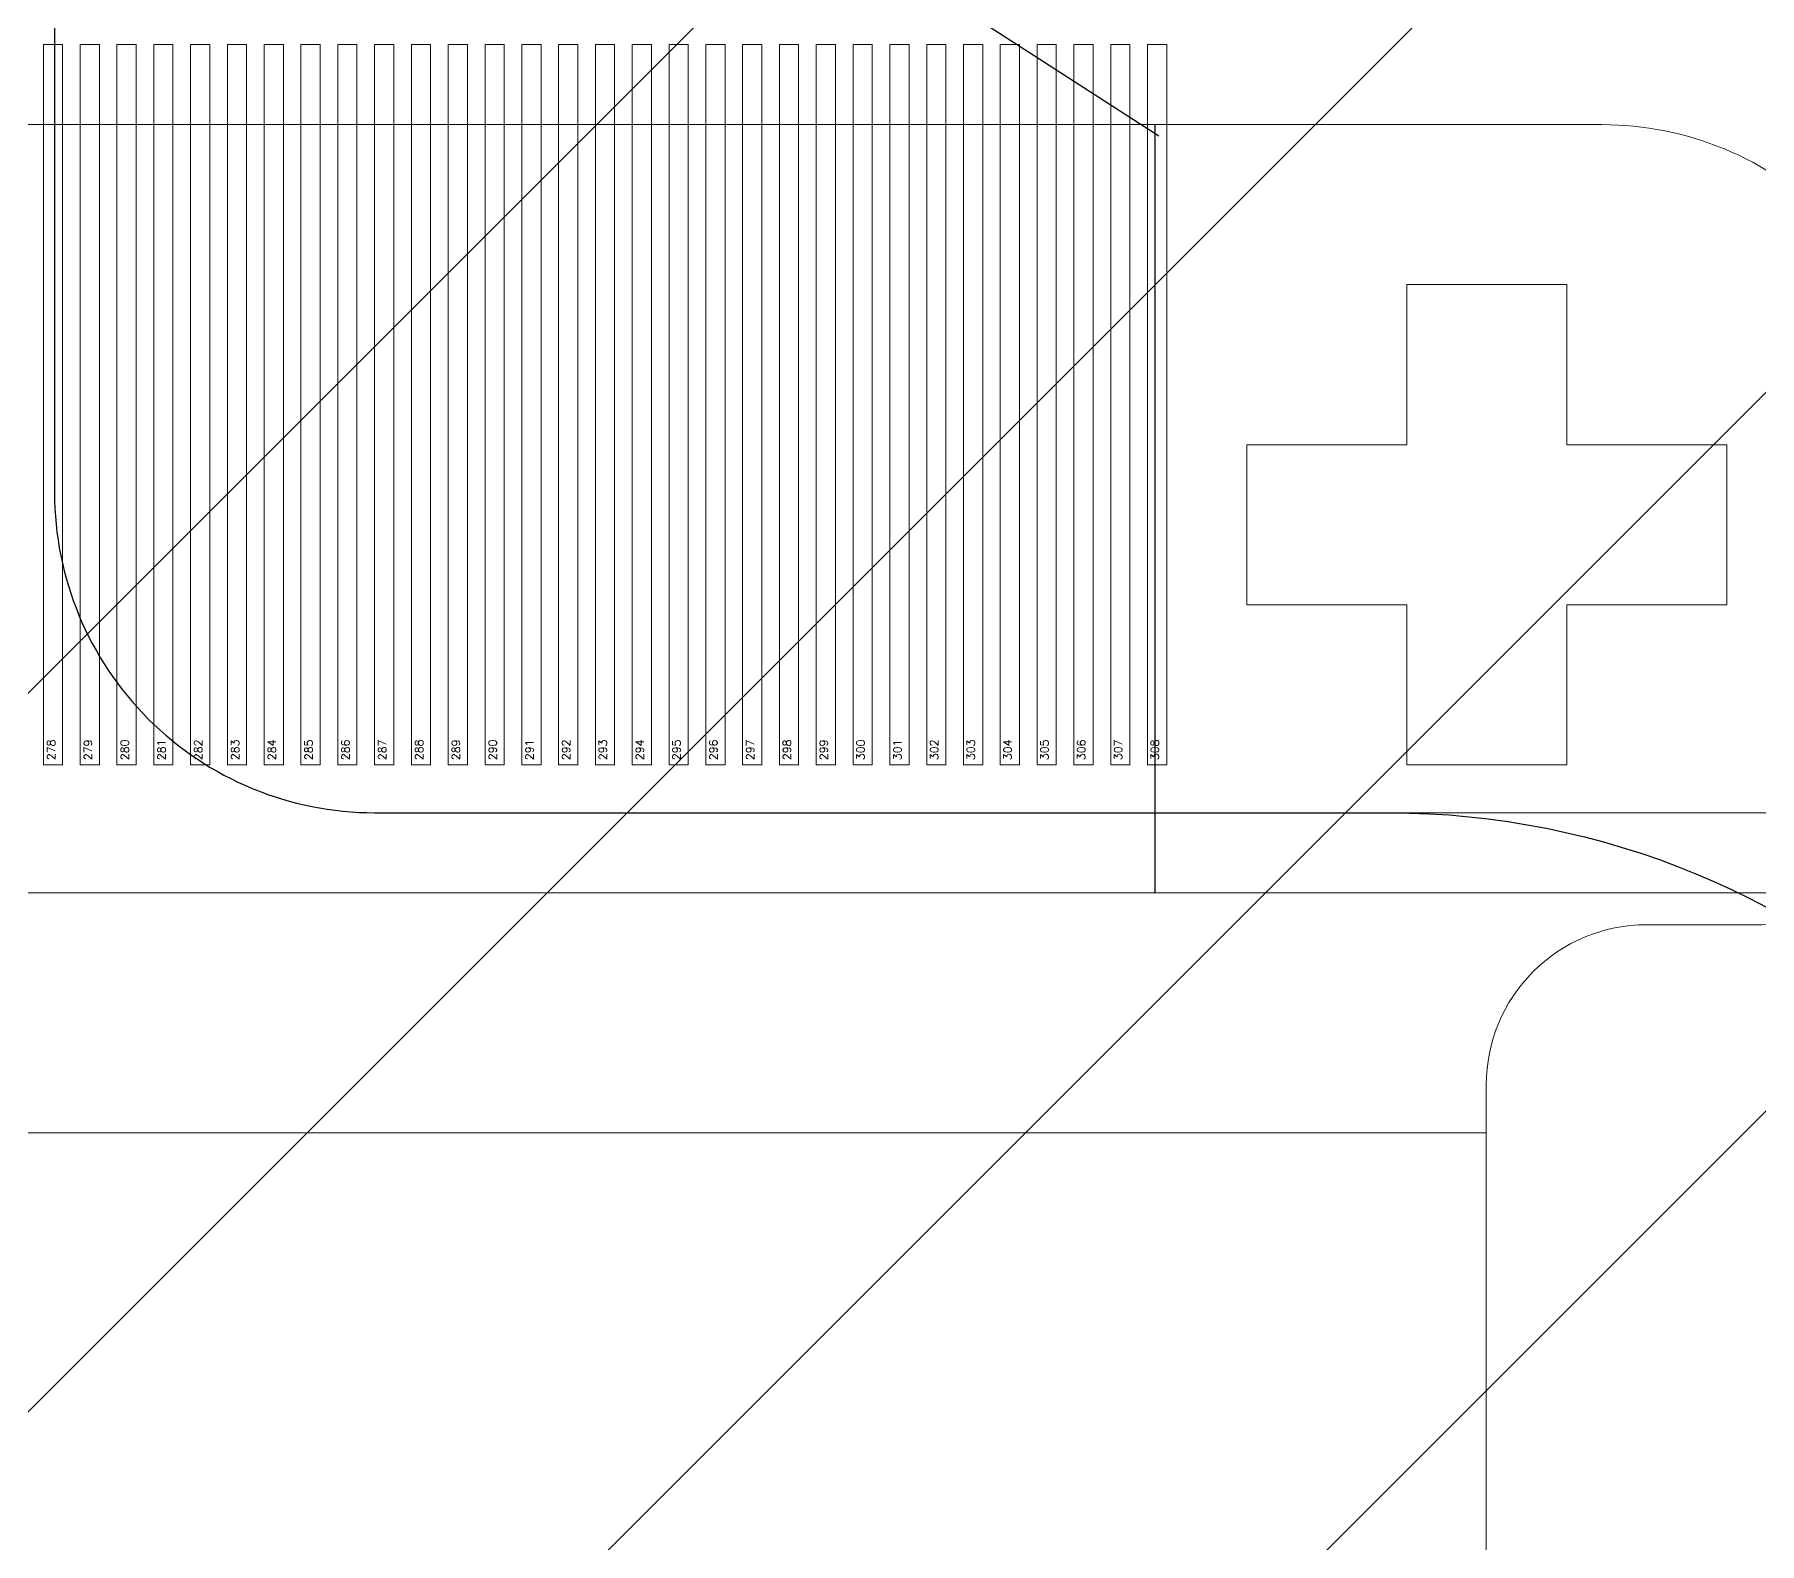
# Model space of a CAD drawing. Header units: millimetres. Extents: x 1845 to 2650, y -178 to 579.
# Drawn here: x 2457.168 to 2458.246, y 282.962 to 283.905 of the extents above; entities that cross this region are included whole.
import ezdxf
from ezdxf.enums import TextEntityAlignment as Align
from ezdxf.lldxf.tags import DXFTag

# ---------------------------------------------------------------- set-up
doc = ezdxf.new("R2010")
doc.units = ezdxf.units.MM
doc.layers.get('0').update_dxf_attribs({"lineweight": 5})
for name, color, linetype in [('10 Pin_number', 190, 'Continuous'), ('12 Center_line', 1, 'Continuous'), ('TEXT', 2, 'Continuous')]:
    doc.layers.add(name, color=color, linetype=linetype)
for name, color, linetype, lineweight in [('CG', 6, 'Continuous', 5), ('COF', 4, 'Continuous', 5), ('ITO', 2, 'Continuous', 5), ('TFPC', 50, 'Continuous', 5)]:
    doc.layers.add(name, color=color, linetype=linetype, lineweight=lineweight)
doc.styles.get("Standard").update_dxf_attribs({"font": 'txt', "bigfont": 'gbcbig.shx'})
tags = doc.linetypes.add('CENTER', pattern=[0.6, 0.375, -0.075, 0.075, -0.075]).pattern_tags.tags
tags[10:11] = [DXFTag(74, 4), DXFTag(75, 0), DXFTag(340, '0'), DXFTag(46, 1.0), DXFTag(50, 0.0), DXFTag(44, 0.0), DXFTag(45, 0.0)]
tags[8:9] = [DXFTag(74, 4), DXFTag(75, 0), DXFTag(340, '0'), DXFTag(46, 1.0), DXFTag(50, 0.0), DXFTag(44, 0.0), DXFTag(45, 0.0)]
tags[6:7] = [DXFTag(74, 4), DXFTag(75, 0), DXFTag(340, '0'), DXFTag(46, 1.0), DXFTag(50, 0.0), DXFTag(44, 0.0), DXFTag(45, 0.0)]
tags[4:5] = [DXFTag(74, 4), DXFTag(75, 0), DXFTag(340, '0'), DXFTag(46, 1.0), DXFTag(50, 0.0), DXFTag(44, 0.0), DXFTag(45, 0.0)]

# ---------------------------------------------------------------- blocks, each defined once
blk = doc.blocks.new('R196GRM-001-PNL-V01-A')
at = {"layer": '12 Center_line'}
blk.add_lwpolyline([(1201.2655, -38.3171), (1201.2655, -38.7971)], dxfattribs=at)
at = {"layer": 'ITO', "lineweight": 5}
blk.add_lwpolyline([(1189.8014, 2.4129), (1205.6714, 2.4129, -0.414214), (1214.2714, -6.1871), (1214.2714, -30.1971, -0.414214), (1205.6714, -38.7971), (1189.8014, -38.7971, -0.414214), (1181.2014, -30.1971), (1181.2014, -6.1871, -0.414214)], format="xyb", close=True, dxfattribs=at)
at = {"layer": 'ITO', "color": 255, "linetype": 'Continuous', "ltscale": 0.2}
for points in [[(1200.5709, -38.2671), (1200.5829, -38.2671), (1200.5829, -38.7171), (1200.5709, -38.7171)], [(1200.5939, -38.2671), (1200.6059, -38.2671), (1200.6059, -38.7171), (1200.5939, -38.7171)], [(1200.6169, -38.2671), (1200.6289, -38.2671), (1200.6289, -38.7171), (1200.6169, -38.7171)], [(1200.6399, -38.2671), (1200.6519, -38.2671), (1200.6519, -38.7171), (1200.6399, -38.7171)], [(1200.6629, -38.2671), (1200.6749, -38.2671), (1200.6749, -38.7171), (1200.6629, -38.7171)], [(1200.6859, -38.2671), (1200.6979, -38.2671), (1200.6979, -38.7171), (1200.6859, -38.7171)], [(1200.7089, -38.2671), (1200.7209, -38.2671), (1200.7209, -38.7171), (1200.7089, -38.7171)], [(1200.7319, -38.2671), (1200.7439, -38.2671), (1200.7439, -38.7171), (1200.7319, -38.7171)], [(1200.7549, -38.2671), (1200.7669, -38.2671), (1200.7669, -38.7171), (1200.7549, -38.7171)], [(1200.7779, -38.2671), (1200.7899, -38.2671), (1200.7899, -38.7171), (1200.7779, -38.7171)], [(1200.8009, -38.2671), (1200.8129, -38.2671), (1200.8129, -38.7171), (1200.8009, -38.7171)], [(1200.8239, -38.2671), (1200.8359, -38.2671), (1200.8359, -38.7171), (1200.8239, -38.7171)], [(1200.8469, -38.2671), (1200.8589, -38.2671), (1200.8589, -38.7171), (1200.8469, -38.7171)], [(1200.8699, -38.2671), (1200.8819, -38.2671), (1200.8819, -38.7171), (1200.8699, -38.7171)], [(1200.8929, -38.2671), (1200.9049, -38.2671), (1200.9049, -38.7171), (1200.8929, -38.7171)], [(1200.9159, -38.2671), (1200.9279, -38.2671), (1200.9279, -38.7171), (1200.9159, -38.7171)], [(1200.9389, -38.2671), (1200.9509, -38.2671), (1200.9509, -38.7171), (1200.9389, -38.7171)], [(1200.9619, -38.2671), (1200.9739, -38.2671), (1200.9739, -38.7171), (1200.9619, -38.7171)], [(1200.9849, -38.2671), (1200.9969, -38.2671), (1200.9969, -38.7171), (1200.9849, -38.7171)], [(1201.0079, -38.2671), (1201.0199, -38.2671), (1201.0199, -38.7171), (1201.0079, -38.7171)], [(1201.0309, -38.2671), (1201.0429, -38.2671), (1201.0429, -38.7171), (1201.0309, -38.7171)], [(1201.0539, -38.2671), (1201.0659, -38.2671), (1201.0659, -38.7171), (1201.0539, -38.7171)], [(1201.0769, -38.2671), (1201.0889, -38.2671), (1201.0889, -38.7171), (1201.0769, -38.7171)], [(1201.0999, -38.2671), (1201.1119, -38.2671), (1201.1119, -38.7171), (1201.0999, -38.7171)], [(1201.1229, -38.2671), (1201.1349, -38.2671), (1201.1349, -38.7171), (1201.1229, -38.7171)], [(1201.1459, -38.2671), (1201.1579, -38.2671), (1201.1579, -38.7171), (1201.1459, -38.7171)], [(1201.1689, -38.2671), (1201.1809, -38.2671), (1201.1809, -38.7171), (1201.1689, -38.7171)], [(1201.1919, -38.2671), (1201.2039, -38.2671), (1201.2039, -38.7171), (1201.1919, -38.7171)], [(1201.2149, -38.2671), (1201.2269, -38.2671), (1201.2269, -38.7171), (1201.2149, -38.7171)], [(1201.2379, -38.2671), (1201.2499, -38.2671), (1201.2499, -38.7171), (1201.2379, -38.7171)], [(1201.2609, -38.2671), (1201.2729, -38.2671), (1201.2729, -38.7171), (1201.2609, -38.7171)]]:
    blk.add_lwpolyline(points, close=True, dxfattribs=at)
at = {"layer": 'ITO', "color": 255}
blk.add_lwpolyline([(1201.4229, -38.7171), (1201.4229, -38.6171), (1201.3229, -38.6171), (1201.3229, -38.5171), (1201.4229, -38.5171), (1201.4229, -38.4171), (1201.5229, -38.4171), (1201.5229, -38.5171), (1201.6229, -38.5171), (1201.6229, -38.6171), (1201.5229, -38.6171), (1201.5229, -38.7171)], close=True, dxfattribs=at)
at = {"layer": 'TEXT', "linetype": 'Continuous', "ltscale": 0.2}
blk.add_lwpolyline([(1201.268, -38.3243), (1200.7151, -37.968), (1199.3291, -37.968)], dxfattribs=at)
at = {"layer": '10 Pin_number'}
for s, p in [('278', (1200.5758, -38.7078)), ('279', (1200.5988, -38.7078)), ('280', (1200.6218, -38.7078)), ('281', (1200.6447, -38.7078)), ('282', (1200.6677, -38.7078)), ('283', (1200.6907, -38.7078)), ('284', (1200.7137, -38.7078)), ('285', (1200.7367, -38.7078)), ('286', (1200.7597, -38.7078)), ('287', (1200.7827, -38.7078)), ('288', (1200.8057, -38.7078)), ('289', (1200.8287, -38.7078)), ('290', (1200.8517, -38.7078)), ('291', (1200.8747, -38.7078)), ('292', (1200.8976, -38.7078)), ('293', (1200.9206, -38.7078)), ('294', (1200.9436, -38.7078)), ('295', (1200.9666, -38.7078)), ('296', (1200.9896, -38.7078)), ('297', (1201.0126, -38.7078)), ('298', (1201.0356, -38.7078)), ('299', (1201.0586, -38.7078)), ('300', (1201.0816, -38.7078)), ('301', (1201.1046, -38.7078)), ('302', (1201.1276, -38.7078)), ('303', (1201.1505, -38.7078)), ('304', (1201.1735, -38.7078)), ('305', (1201.1965, -38.7078)), ('306', (1201.2195, -38.7078)), ('307', (1201.2425, -38.7078)), ('308', (1201.2655, -38.7078))]:
    blk.add_text(s, height=0.005, rotation=90, dxfattribs=at).set_placement(p, align=Align.MIDDLE_CENTER)
blk = doc.blocks.new('R196GRM-001-PNLA-V01-A')
at = {"layer": 'ITO', "linetype": 'CENTER', "lineweight": 5}
blk.add_blockref('R196GRM-001-PNL-V01-A', (488.7815, -123.8999), dxfattribs=at)
blk = doc.blocks.new('R196GRK-001-CVL-V01-A')
at = {"layer": 'CG', "linetype": 'Continuous'}
h = blk.add_hatch(dxfattribs=at)
h.set_pattern_fill('ANSI31', color=256, scale=0.1, style=0)
edge = h.paths.add_edge_path(flags=16)
edge.add_line((2173.2977, 305.6313), (2188.0627, 305.6313))
edge.add_arc((2188.0627, 297.2313), 8.4, 0, 90, ccw=False)
edge.add_line((2196.4627, 297.2313), (2196.4627, 274.3283))
edge.add_arc((2189.1627, 274.3283), 7.3, 270, 360, ccw=False)
edge.add_line((2189.1627, 267.0283), (2172.1977, 267.0283))
edge.add_arc((2172.1977, 274.3283), 7.3, 180, 270, ccw=False)
edge.add_line((2164.8977, 274.3283), (2164.8977, 297.2313))
edge.add_arc((2173.2977, 297.2313), 8.4, 90, 180, ccw=False)
edge = h.paths.add_edge_path()
edge.add_line((2163.0002, 298.0148), (2163.0002, 273.5448))
edge.add_arc((2172.8002, 273.5448), 9.8, 180, 270)
edge.add_line((2172.8002, 263.7448), (2188.5602, 263.7448))
edge.add_arc((2188.5602, 273.5448), 9.8, 270, 360)
edge.add_line((2198.3602, 273.5448), (2198.3602, 298.0148))
edge.add_arc((2188.5602, 298.0148), 9.8, 0, 90)
edge.add_line((2188.5602, 307.8148), (2172.8002, 307.8148))
edge.add_arc((2172.8002, 298.0148), 9.8, 90, 180)

msp = doc.modelspace()

# ---------------------------------------------------------------- linework, layer by layer
at = {"color": 251, "lineweight": 5}
msp.add_line((2463.0593, 283.4185), (2457.3808, 283.4185), dxfattribs=at)
at = {"layer": 'COF', "linetype": 'Continuous'}
msp.add_lwpolyline([(2448.8942, 272.8331), (2459.7842, 272.8331, 0.414214), (2460.0842, 273.1331), (2460.0842, 275.2898, 0.267949), (2459.9842, 275.463), (2459.7893, 275.5756, -0.267949), (2459.6893, 275.7488), (2459.6893, 279.3393, 0.180243), (2459.6161, 279.5356), (2458.1487, 281.2314, -0.180243), (2458.0755, 281.4277), (2458.0755, 283.2485, -0.414214), (2458.1755, 283.3485), (2458.2478, 283.3485, 0.414214), (2458.3478, 283.4485), (2458.3478, 283.6485, 0.414214), (2458.1478, 283.8485), (2450.5308, 283.8485, 0.414214)], format="xyb", dxfattribs=at)
at = {"layer": 'COF', "color": 6, "linetype": 'Continuous'}
msp.add_lwpolyline([(2458.0755, 283.2185), (2450.6029, 283.2185)], dxfattribs=at)
at = {"layer": 'TFPC', "linetype": 'Continuous', "lineweight": 25}
msp.add_lwpolyline([(2463.8708, 284.5185), (2457.3808, 284.5185, 0.414214), (2457.1808, 284.3185), (2457.1808, 283.6185, 0.414214), (2457.3808, 283.4185), (2458.0151, 283.4185, -0.198912), (2458.3686, 283.272), (2458.4793, 283.1613, -0.198912), (2458.6258, 282.8078), (2458.6258, 281.5399, 0.198912), (2458.7722, 281.1863), (2459.8964, 280.0622, -0.198912), (2460.1893, 279.3551), (2460.1893, 277.0827, 0.198912), (2460.3357, 276.7291)], format="xyb", dxfattribs=at)

# ---------------------------------------------------------------- block references
at = {"lineweight": 5}
msp.add_blockref('R196GRK-001-CVL-V01-A', (273.6591, 18.1946), dxfattribs=at)
at = {"layer": 'ITO', "lineweight": 5}
msp.add_blockref('R196GRM-001-PNLA-V01-A', (767.8214, 446.0655), dxfattribs=at)

doc.saveas('drawing.dxf')
